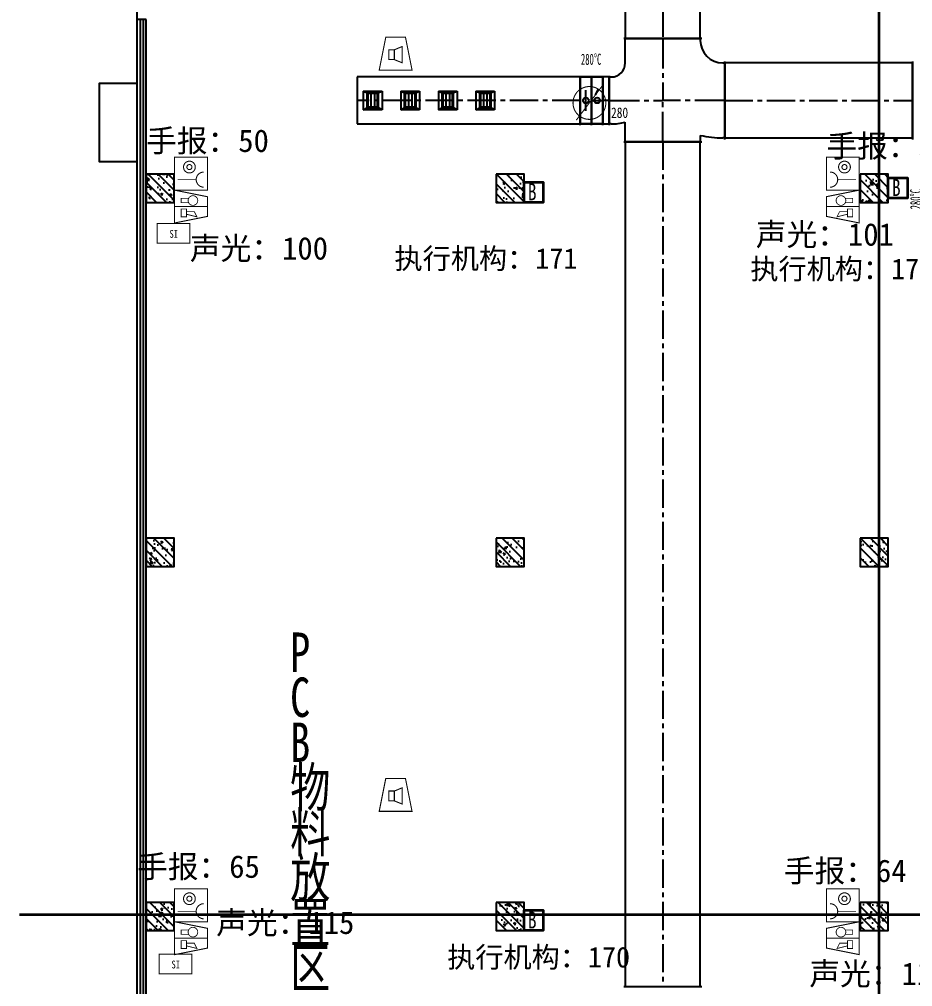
# Model space of a CAD drawing. Header units: millimetres. Extents: x -633009578 to 5705885, y -633235091 to 2571734.
# Drawn here: x 3531344 to 3555143, y 2155765 to 2181535 of the extents above; entities that cross this region are included whole.
import ezdxf

# ---------------------------------------------------------------- set-up
doc = ezdxf.new("R2010")
doc.units = ezdxf.units.MM
doc.header["$LTSCALE"] = 1000
doc.header["$MEASUREMENT"] = 0
doc.linetypes.add('CENTER2', pattern=[1.125, 0.75, -0.125, 0.125, -0.125])
doc.layers.get('0').update_dxf_attribs({"color": 9})
for name, color, linetype in [('000000000000电气', 7, 'Continuous'), ('A-COLUM(柱)', 255, 'Continuous'), ('A-F-AREA(计算)', 5, 'Continuous'), ('A-FLOR(看线)', 8, 'Continuous'), ('A-TEXT(房间)', 243, 'Continuous'), ('A-WINDOW（窗）', 4, 'Continuous'), ('DUCT-排烟中心线', 5, 'CENTER2'), ('DUCT-排烟法兰', 4, 'Continuous'), ('DUCT-排烟管', 2, 'Continuous'), ('DUCT-排烟管端线', 4, 'Continuous'), ('DUCT-排烟阀门', 7, 'Continuous'), ('DUCT-排风风口', 7, 'Continuous'), ('HVAC-water Dim-SF', 241, 'Continuous'), ('设备-消防', 3, 'Continuous')]:
    doc.layers.add(name, color=color, linetype=linetype)
doc.styles.add('_TCH', font='simhei.ttf', dxfattribs={"width": 0.75, "bigfont": 'hztxt.shx'})
doc.styles.add('_THVAC_DIM', font='simhei.ttf', dxfattribs={"width": 0.8, "height": 3.5, "bigfont": 'HZTXT'})
doc.styles.add('IDQSTYLE', font='simhei.ttf', dxfattribs={"width": 0.707, "bigfont": 'hztxt.shx'})
doc.styles.add('SF', font='simhei.ttf', dxfattribs={"width": 0.75, "bigfont": '@@@hztxt.shx'})
doc.styles.get("Standard").update_dxf_attribs({"font": 'simhei.ttf', "bigfont": 'hztxt.shx'})
doc.styles.add('宋体', font='simhei.ttf')

# ---------------------------------------------------------------- blocks, each defined once
blk = doc.blocks.new('HC001213')
at = {"color": 0, "linetype": 'Continuous', "const_width": 0.2}
blk.add_lwpolyline([(-1.875, 3.125), (1.875, 3.125), (3.125, -3.125), (-3.125, -3.125)], close=True, dxfattribs=at)
for points in [[(-1.293653517016746, 0.7382802506738564), (-0.243653517016746, 0.7382802506738564), (-0.243653517016746, -1.136719749326144), (-1.293653517016746, -1.136719749326144), (-1.293653517016746, 0.7382802506738564)], [(-0.243653517016746, 0.7382802506738564), (1.231346482983254, 1.338280250673856), (1.231346482983254, -1.736719749326144), (-0.243653517016746, -1.136719749326144)]]:
    blk.add_lwpolyline(points, dxfattribs=at)
at = {"color": 0, "style": 'IDQSTYLE', "width": 0.7}
blk.add_attdef('PSFHATT', (5.125, -3.125), '', height=2.5, dxfattribs=at)
blk = doc.blocks.new('HC001212')
at = {"color": 0, "linetype": 'Continuous', "const_width": 0.2}
blk.add_lwpolyline([(-1.875, 3.125), (1.875, 3.125), (3.125, -3.125), (-3.125, -3.125)], close=True, dxfattribs=at)
at = {"color": 0, "linetype": 'Continuous'}
for points, const_width in [([(0, 3.125), (0, -3.125)], 0.2), ([(-1.459485991813081, -0.8805239327332393), (-1.95948599181308, 1.119476067266761), (-0.9594859918130805, 0.619476067266761), (-0.9594859918130805, -0.8805239327332393)], 0.16), ([(-1.959485991813081, -1.880523932733239), (-1.95948599181308, -0.8805239327332393), (-0.4594859918130805, -0.8805239327332393), (-0.4594859918130805, -1.880523932733239), (-1.959485991813081, -1.880523932733239)], 0.16), ([(0.7290485194275803, -0.380523932733239), (0.7290485194281489, -1.880523932733239), (1.569048519428149, -1.880523932733239), (1.569048519430491, -0.380523932733239)], 0.16)]:
    blk.add_lwpolyline(points, dxfattribs=dict(at, const_width=const_width))
at = {"color": 0, "linetype": 'Continuous', "const_width": 0.16}
blk.add_lwpolyline([(1.799048519428144, -0.2905239327332435, 0.1989123673796631), (2.068287334970649, 0.3594760672667566, 0.1989123673796631), (1.799048519428145, 1.009476067266757, 0.1989123673796404), (1.149048519428189, 1.278714882809276, 0.1989123673796654), (0.4990485194281443, 1.009476067266757, 0.198912367379653), (0.2298097038856248, 0.3594760672667572, 0.1989123673796529), (0.4990485194281444, -0.2905239327332433, 0.1989123673796571), (1.14904851942816, -0.5597627482757622, 0.1989123673796488)], format="xyb", close=True, dxfattribs=at)
at = {"color": 0, "style": 'IDQSTYLE', "width": 0.7}
blk.add_attdef('PSFHATT', (5.125, -3.125), '', height=2.5, dxfattribs=at)
blk = doc.blocks.new('HC001208')
at = {"color": 0, "linetype": 'Continuous', "const_width": 0.2}
blk.add_lwpolyline([(-3.125, 3.125), (3.125, 3.125), (3.125, -3.125), (-3.125, -3.125)], close=True, dxfattribs=at)
blk.add_lwpolyline([(-2.560875308812533, 2.421549273106315, 0.198912367379651), (-2.13910907372117, 1.40331550819771, 0.1989123673796632), (-1.120875308812534, 0.9815492731063138, 0.1989123673796561), (-0.1026415439039181, 1.403315508197666, 0.1989123673796525), (0.3191246911874668, 2.421549273106313)], format="xyb", dxfattribs=at)
at = {"color": 0, "linetype": 'Continuous', "const_width": 0.128}
blk.add_lwpolyline([(-1.120875308812544, 0.9815492731063138), (-1.120875308812535, -2.518826738720627)], dxfattribs=at)
at = {"color": 0, "linetype": 'Continuous', "const_width": 0.2}
for points in [[(2.383210274305692, -0.3093507400644881, 0.9999999999999997), (0.1432102743056918, -0.3093507400644877, 0.9999999999999999)], [(0.7832102743056915, -0.3093507400644884, 0.9999999999999994), (1.743210274305692, -0.3093507400644881, 0.9999999999999994)]]:
    blk.add_lwpolyline(points, format="xyb", close=True, dxfattribs=at)
at = {"color": 0, "style": 'IDQSTYLE', "width": 0.7}
blk.add_attdef('PSFHATT', (5.125, -3.125), '', height=2.5, dxfattribs=at)
blk = doc.blocks.new('HC001180')
at = {"color": 0, "linetype": 'Continuous', "const_width": 0.2}
blk.add_lwpolyline([(-3.125, 1.875000000000028), (3.125, 1.875000000000028), (3.125, -1.874999999999972), (-3.125, -1.874999999999972)], close=True, dxfattribs=at)
at = {"color": 0, "style": 'IDQSTYLE', "width": 0.7}
for tag, p in [('SI', (-0.7698887372055268, -0.8480397754184743)), ('PSFHATT', (5.125, -1.874999999999972))]:
    blk.add_attdef(tag, p, '', height=1.5, dxfattribs=at)
blk = doc.blocks.new('HC001303')
at = {"color": 0, "linetype": 'Continuous'}
blk.add_line((1.147673841419251, 1.538953517481514), (1.735401947549264, 2.599742189978989), dxfattribs=at)
at = {"color": 0, "linetype": 'Continuous', "const_width": 0.2}
blk.add_lwpolyline([(2.673745217742495e-14, -3.125, 0.1989123673796571), (2.209708691207992, -2.209708691207937, 0.1989123673796571), (3.125000000000028, -4.323120637516818e-16, 0.1989123673796568), (2.209708691207993, 2.209708691207993, 0.1989123673796569), (2.841876514387939e-14, 3.125, 0.1989123673796569), (-2.209708691207936, 2.209708691207994, 0.1989123673796568), (-3.124999999999972, 2.10353517373855e-15, 0.1989123673796572), (-2.209708691207937, -2.209708691207936, 0.1989123673796571)], format="xyb", close=True, dxfattribs=at)
blk.add_lwpolyline([(-2.500110713345594, -3.281016827298258), (2.47847216535268, 3.297393019579605)], dxfattribs=at)
at = {"color": 0, "style": 'IDQSTYLE', "width": 0.7}
for tag, p in [('280', (4.109408226946883, -2.854615367737885)), ('PSFHATT', (5.125000010000028, -3.281016827298258))]:
    blk.add_attdef(tag, p, '', height=2, dxfattribs=at)
blk = doc.blocks.new('$TCHSYS$WIN2D')
for p, q in [((-0.5, 0.5), (0.5, 0.5)), ((0.5, 0.5), (0.4999999999999998, -0.5)), ((0.5, 0.1666666666666666), (-0.5, 0.1666666666666666)), ((0.5, -0.1666666666666667), (-0.5, -0.1666666666666667)), ((-0.4999999999999999, -0.5), (0.5, -0.5))]:
    blk.add_line(p, q)
blk = doc.blocks.new('_FZH')
h = blk.add_hatch()
h.set_pattern_fill('钢筋混凝土', color=256, scale=0.1, style=0)
h.set_pattern_definition([(45, (0, 0), (-0.1767766952966369, 0.1767766952966369), []), (50, (0, 0), (0.7172601826007535, -0.06275213498259512), [0.07500000000000001, -0.8250000000000001]), (355, (0, 0), (-0.138751333613, 0.7521921337000119), [0.06, -0.66]), (100.4514, (0.05977168000000001, -0.00522934), (0.5785093817140216, 0.6894395420609536), [0.06374019, -0.701142112]), (46.1842, (0, 0.2), (1.067241048625645, -0.1655190143290181), [0.1125, -1.2375]), (96.6356, (0.088936745, 0.186206693), (0.9346627055487033, 0.9741178709004418), [0.095610288, -1.051713]), (351.1842, (0, 0.2), (0.9346619451336272, 0.9741186009253247), [0.09000000000000001, -0.9900000000000001]), (21, (0.1, 0.15), (0.5969070521184617, -0.4026188906653388), [0.07500000000000001, -0.8250000000000001]), (326, (0.1, 0.15), (0.2433153319215824, 0.7251500450468529), [0.06, -0.66]), (71.4514, (0.149742233, 0.116448394), (0.84022262858149, 0.3225304967099524), [0.06374019, -0.701142112]), (37.50000000000001, (0, 0), (0.01215985531729062, 0.3328938538313115), [0, -0.652, 0, -0.67, 0, -0.6625000000000001]), (7.499999999999999, (0, 0), (0.2630695374421486, 0.3944117118823603), [0, -0.382, 0, -0.637, 0, -0.2525]), (-32.5, (-0.223, 0), (0.533822436172409, -0.02255487173437976), [0, -0.25, 0, -0.78, 0, -1.035]), (-42.5, (-0.323, 0), (0.5831861693423862, 0.1001049823323177), [0, -0.325, 0, -0.518, 0, -0.735])])
h.paths.add_polyline_path([(-0.5, -0.5), (0.5, -0.5), (0.5, 0.5), (-0.5, 0.5)])
blk.add_lwpolyline([(-0.5, -0.5), (0.5, -0.5), (0.5, 0.5), (-0.5, 0.5)], close=True)
blk = doc.blocks.new('$风口$00000108')
for p, q in [((-250, 135), (-190, 75)), ((-250, -135), (-250, 135)), ((200, 25), (-190, 25)), ((250, 135), (200, 75)), ((250, 135), (250, -135)), ((-250, -135), (-190, -75)), ((250, -135), (-250, -135)), ((200, -25), (-190, -25)), ((200, -75), (250, -135))]:
    blk.add_line(p, q)
at = {"linetype": 'Continuous'}
blk.add_line((250, 135), (-250, 135), dxfattribs=at)
at = {"lineweight": 40}
for p, q in [((-190, 75), (200, 75)), ((-190, -75), (-190, 75)), ((200, 75), (200, -75)), ((-190, -75), (200, -75))]:
    blk.add_line(p, q, dxfattribs=at)
blk = doc.blocks.new('00000594Cent')
at = {"lineweight": -2}
blk.add_line((-218.75, 1.4210854715202e-14), (218.75, 1.4210854715202e-14), dxfattribs=at)
at = {"color": 0, "linetype": 'ByBlock', "lineweight": -2}
blk.add_circle((0, 1.4210854715202e-14), 125, dxfattribs=at)
blk = doc.blocks.new('00000594Body')
at = {"color": 0, "linetype": 'ByBlock', "lineweight": -2}
for p, q in [((-250, -500), (-249.9999999999964, 500)), ((250, 500), (-250, 500)), ((250, -500), (250.0000000000036, 500)), ((-250, -500), (250, -500))]:
    blk.add_line(p, q, dxfattribs=at)
blk = doc.blocks.new('00000578Cent')
at = {"color": 0, "linetype": 'ByBlock', "lineweight": -2}
blk.add_circle((0, 0), 125, dxfattribs=at)
blk = doc.blocks.new('00000578Body')
at = {"color": 0, "linetype": 'ByBlock', "lineweight": -2}
for p, q in [((249.9999999999964, 500.0000000000036), (-250, 500.0000000000036)), ((-249.9999999999964, -499.9999999999964), (-250, 500.0000000000036)), ((249.9999999999891, -499.9999999999964), (250.0000000000036, 500.0000000000036)), ((-250, -499.9999999999964), (249.9999999999964, -499.9999999999964))]:
    blk.add_line(p, q, dxfattribs=at)
at = {"lineweight": -2}
blk.add_line((0, -218.7499999999982), (0, 218.7499999999982), dxfattribs=at)

msp = doc.modelspace()

# ---------------------------------------------------------------- linework, layer by layer
at = {"layer": '000000000000电气', "color": 2, "lineweight": 35}
for p, q in [((3554239.994031985, 2182334.629172626), (3554239.994031985, 2162597.026243659)), ((3554239.994031985, 2162597.026243659), (3554239.994031985, 2112114.629172626)), ((3556999.786630098, 2157673.961400053), (3531343.512855035, 2157673.961400053))]:
    msp.add_line(p, q, dxfattribs=at)
at = {"layer": '000000000000电气', "color": 1, "lineweight": 35}
for points in [[(3554494.99403178, 2177313.496151032), (3555003.216231991, 2177313.496151032), (3555003.216231991, 2176773.837526066), (3554494.99403178, 2176773.837526066)], [(3544794.99403178, 2177199.287797592), (3545303.216231991, 2177199.287797592), (3545303.216231991, 2176659.629172626), (3544794.99403178, 2176659.629172626)], [(3544794.99403178, 2157799.287797592), (3545303.216231991, 2157799.287797592), (3545303.216231991, 2157259.629172626), (3544794.99403178, 2157259.629172626)]]:
    msp.add_lwpolyline(points, close=True, dxfattribs=at)
at = {"layer": 'A-F-AREA(计算)'}
msp.add_lwpolyline([(3534479.994031782, 2196074.629172625), (3668759.994031782, 2196074.629172625), (3668759.994031782, 2059994.629172625), (3534479.994031782, 2059994.629172625)], close=True, dxfattribs=at)
at = {"layer": 'A-FLOR(看线)'}
msp.add_lwpolyline([(3534479.994031789, 2177734.629172852), (3533479.994031789, 2177734.629172852), (3533479.994031789, 2179834.629172697), (3534479.994031782, 2179834.629172697)], dxfattribs=at)
at = {"layer": 'DUCT-排烟中心线', "color": 8}
for p, q in [((3548486.653914632, 2185196.492770896), (3548486.653914632, 2181024.290419018)), ((3548486.653914632, 2181024.090419018), (3548486.653914632, 2180974.090419018)), ((3548486.653914632, 2180974.090419018), (3548486.653914632, 2179374.090419018)), ((3546286.846575218, 2179374.090419018), (3540345.761770634, 2179374.090419018)), ((3547061.453914632, 2179374.090419018), (3546887.446575217, 2179374.090419018)), ((3547061.653914632, 2179374.090419018), (3547111.653914632, 2179374.090419018)), ((3547111.653914632, 2179374.090419018), (3548486.653914632, 2179374.090419018)), ((3550086.653914632, 2179374.090419018), (3548486.653914632, 2179374.090419018)), ((3548486.653914632, 2178324.090419018), (3548486.653914632, 2179374.090419018)), ((3550136.653914632, 2179374.090419018), (3550086.653914632, 2179374.090419018)), ((3550136.853914632, 2179374.090419018), (3555143.298120033, 2179374.090419018)), ((3548486.653914632, 2178274.090419018), (3548486.653914632, 2178324.090419018)), ((3548486.653914632, 2178273.890419018), (3548486.653914632, 2155764.975439647))]:
    msp.add_line(p, q, dxfattribs=at)
at = {"layer": 'DUCT-排烟法兰', "color": 8}
for p, q in [((3549526.653914632, 2181024.190419018), (3547446.653914632, 2181024.190419018)), ((3550136.753914632, 2178334.090419018), (3550136.753914632, 2180414.090419018)), ((3555143.398120033, 2180414.090419018), (3555143.398120033, 2178334.090419018)), ((3546286.946575217, 2178719.090419018), (3546286.946575217, 2180029.090419018)), ((3546587.146575218, 2178719.090419018), (3546587.146575218, 2180029.090419018)), ((3546887.346575218, 2178719.090419018), (3546887.346575218, 2180029.090419018)), ((3547061.553914631, 2180029.090419018), (3547061.553914631, 2178719.090419018)), ((3547446.653914632, 2178273.990419018), (3549526.653914632, 2178273.990419018)), ((3547446.653914632, 2155764.875439648), (3549526.653914632, 2155764.875439648))]:
    msp.add_line(p, q, dxfattribs=at)
at = {"layer": 'DUCT-排烟管', "color": 8}
for p, q in [((3547486.653914632, 2185196.492770896), (3547486.653914632, 2181024.290419018)), ((3549486.653914632, 2181024.290419018), (3549486.653914632, 2185196.492770896)), ((3547486.653914632, 2180374.090419018), (3547486.653914632, 2181024.090419018)), ((3549486.653914632, 2181024.090419018), (3549486.653914632, 2180974.090419018)), ((3550086.653914632, 2180374.090419018), (3550136.653914632, 2180374.090419018)), ((3555143.298120033, 2180374.090419018), (3550136.853914632, 2180374.090419018)), ((3546286.846575218, 2179999.090419018), (3540345.761770634, 2179999.090419018)), ((3540345.761770634, 2179999.090419018), (3540345.761770634, 2178749.090419018)), ((3546287.046575217, 2179999.090419018), (3546587.046575217, 2179999.090419018)), ((3546587.246575217, 2179999.090419018), (3546887.246575217, 2179999.090419018)), ((3547061.453914632, 2179999.090419018), (3546887.446575217, 2179999.090419018)), ((3547061.653914632, 2179999.090419018), (3547111.653914632, 2179999.090419018)), ((3540345.761770634, 2178749.090419018), (3546286.846575218, 2178749.090419018)), ((3546587.046575217, 2178749.090419018), (3546287.046575217, 2178749.090419018)), ((3546887.246575217, 2178749.090419018), (3546587.246575217, 2178749.090419018)), ((3546887.446575217, 2178749.090419018), (3547061.453914632, 2178749.090419018)), ((3547111.653914632, 2178749.090419018), (3547061.653914632, 2178749.090419018)), ((3547486.653914632, 2178324.090419018), (3547486.653914632, 2178792.951588933)), ((3547486.653914632, 2178274.090419018), (3547486.653914632, 2178324.090419018)), ((3549486.653914632, 2178444.268290883), (3549486.653914632, 2178324.090419018)), ((3549486.653914632, 2178324.090419018), (3549486.653914632, 2178274.090419018)), ((3550136.653914632, 2178374.090419018), (3550086.653914632, 2178374.090419018)), ((3550136.853914632, 2178374.090419018), (3555143.298120033, 2178374.090419018)), ((3547486.653914632, 2178273.890419018), (3547486.653914632, 2155764.975439647)), ((3549486.653914632, 2155764.975439647), (3549486.653914632, 2178273.890419018))]:
    msp.add_line(p, q, dxfattribs=at)
for centre, radius, start, end in [((3550086.653914632, 2180974.090419018), 599.9999999997672, 180, 270), ((3547111.653914632, 2180374.090419018), 375, 270, 0), ((3547111.653914632, 2180374.090419016), 1624.999999998174, 270, 283.3423637971021), ((3550086.653914633, 2180974.090419032), 2600.000000013737, 256.6576362029632, 269.9999999999795)]:
    msp.add_arc(centre, radius, start, end, dxfattribs=at)
at = {"layer": 'DUCT-排烟管端线', "color": 8}
for p, q in [((3547486.653914632, 2181024.290419018), (3549486.653914632, 2181024.290419018)), ((3547486.653914632, 2181024.090419018), (3549486.653914632, 2181024.090419018)), ((3550136.653914632, 2180374.090419018), (3550136.653914632, 2178374.090419018)), ((3550136.853914632, 2180374.090419018), (3550136.853914632, 2178374.090419018)), ((3555143.298120033, 2178374.090419018), (3555143.298120033, 2180374.090419018)), ((3546286.846575218, 2178749.090419018), (3546286.846575218, 2179999.090419018)), ((3546287.046575217, 2179999.090419018), (3546287.046575217, 2178749.090419018)), ((3546587.046575217, 2179999.090419018), (3546587.046575217, 2178749.090419018)), ((3546587.246575217, 2179999.090419018), (3546587.246575217, 2178749.090419018)), ((3546887.246575217, 2179999.090419018), (3546887.246575217, 2178749.090419018)), ((3546887.446575217, 2179999.090419018), (3546887.446575217, 2178749.090419018)), ((3547061.453914632, 2178749.090419018), (3547061.453914632, 2179999.090419018)), ((3547061.653914632, 2178749.090419018), (3547061.653914632, 2179999.090419018)), ((3547486.653914632, 2178274.090419018), (3549486.653914632, 2178274.090419018)), ((3549486.653914632, 2178273.890419018), (3547486.653914632, 2178273.890419018)), ((3547486.653914632, 2155764.975439647), (3549486.653914632, 2155764.975439647))]:
    msp.add_line(p, q, dxfattribs=at)

# ---------------------------------------------------------------- block references
at = {"layer": 'A-COLUM(柱)', "xscale": 750, "yscale": 750, "zscale": 750, "rotation": 270}
for p in [(3535094.99403178, 2177034.629172626), (3544419.99403178, 2177034.629172626), (3554119.99403178, 2177034.629172626), (3535094.99403178, 2167334.629172626), (3544419.99403178, 2167334.629172626), (3554119.99403178, 2167334.629172626), (3535094.99403178, 2157634.629172626), (3544419.99403178, 2157634.629172626), (3554119.99403178, 2157634.629172626)]:
    msp.add_blockref('_FZH', p, dxfattribs=at)
at = {"layer": 'A-WINDOW（窗）', "extrusion": (0, 0, -1), "xscale": 52000, "yscale": 240, "zscale": 52000, "rotation": 90.00000000000001}
msp.add_blockref('$TCHSYS$WIN2D', (-3534599.99403178, 2155534.629172669), dxfattribs=at)
at = {"layer": 'DUCT-排烟阀门', "color": 8, "xscale": 0.6}
for name, p, yscale in [('00000578Body', (3546437.046575217, 2179374.090419018, 3000), 1.25), ('00000594Body', (3546737.246575217, 2179374.090419018, 3000), 1.25), ('00000578Cent', (3546437.046575217, 2179374.090419018, 3000), 0.6), ('00000594Cent', (3546737.246575217, 2179374.090419018, 3000), 0.6)]:
    msp.add_blockref(name, p, dxfattribs=dict(at, yscale=yscale))
at = {"layer": 'DUCT-排风风口', "color": 8, "yscale": 1.851851851851852, "rotation": 90}
for p in [(3540756.376702013, 2179374.090419018, 2600), (3541756.376702013, 2179374.090419018, 2600), (3542756.376702013, 2179374.090419018, 2600), (3543756.376702013, 2179374.090419018, 2600)]:
    msp.add_blockref('$风口$00000108', p, dxfattribs=at)
at = {"layer": '设备-消防', "xscale": 140, "yscale": 140, "zscale": 140}
for p in [(3541368.494031751, 2180621.340421015), (3541368.494031751, 2160873.204544518)]:
    msp.add_blockref('HC001213', p, dxfattribs=at)
at = {"layer": '设备-消防'}
ref = msp.add_blockref('HC001303', (3546531.457337578, 2179307.189690329), dxfattribs=dict(at, xscale=140, yscale=140, zscale=140))
ref.add_attrib('280', '280', (3547106.774489351, 2178907.543538846), dxfattribs={"layer": '0', "color": 0, "height": 280, "width": 0.8})
at = {"layer": '设备-消防', "yscale": 140, "zscale": 140}
for name, p, xscale, rotation in [('HC001208', (3535917.951421872, 2177422.193681583), -140, 270), ('HC001208', (3553283.895743428, 2177422.193681583), 140, 90), ('HC001212', (3535917.951421872, 2176547.193681583), -140, 270), ('HC001212', (3553283.895743428, 2176547.193681583), 140, 90), ('HC001208', (3535917.951421872, 2157930.751203394), -140, 270), ('HC001208', (3553283.895743428, 2157930.751203394), 140, 90), ('HC001212', (3535917.951421872, 2157055.751203394), -140, 270), ('HC001212', (3553283.895743428, 2157055.751203394), 140, 90)]:
    msp.add_blockref(name, p, dxfattribs=dict(at, xscale=xscale, rotation=rotation))
at = {"layer": '设备-消防'}
ref = msp.add_blockref('HC001180', (3535450.846326533, 2175832.889941758), dxfattribs=dict(at, xscale=140, yscale=140, zscale=140))
ref.add_attrib('SI', 'SI', (3535343.061903325, 2175714.164373199), dxfattribs={"layer": '0', "color": 0, "height": 210, "width": 0.8})
ref = msp.add_blockref('HC001180', (3535504.338411971, 2156368.993652786), dxfattribs=dict(at, xscale=140, yscale=140, zscale=140))
ref.add_attrib('SI', 'SI', (3535396.553988763, 2156250.268084228), dxfattribs={"layer": '0', "color": 0, "height": 210, "width": 0.8})

# ---------------------------------------------------------------- texts
at = {"layer": '000000000000电气', "color": 2, "lineweight": 35, "style": '宋体'}
for s, p in [('手报：50', (3534719.99403178, 2178001.092368758)), ('手报：51', (3552846.395743428, 2177859.693681583)), ('手报：65', (3534479.994031782, 2158663.783014652)), ('手报：64', (3551710.712500806, 2158552.260708478))]:
    msp.add_text(s, height=600, dxfattribs=at).set_placement(p)
at = {"layer": '000000000000电气', "color": 5, "lineweight": 35, "style": '宋体'}
for s, p in [('声光：101', (3550964.685361332, 2175504.987688958)), ('声光：100', (3535887.922182658, 2175134.604778499)), ('声光：115', (3536589.316868743, 2157168.865713074)), ('声光：114', (3552391.435868078, 2155809.095814353))]:
    msp.add_text(s, height=600, dxfattribs=at).set_placement(p)
at = {"layer": '000000000000电气', "color": 20, "lineweight": 35, "true_color": 0xff5500, "style": '宋体'}
for s, p in [('执行机构：171', (3541337.789728987, 2174888.572450212)), ('执行机构：172,173', (3550818.51530165, 2174611.961626818)), ('执行机构：170', (3542741.328433971, 2156275.664846974))]:
    msp.add_text(s, height=550, dxfattribs=at).set_placement(p)
at = {"layer": 'A-TEXT(房间)', "style": '_TCH', "width": 0.75}
for s, p in [('P', (3538556.363140235, 2164150.179272025)), ('C', (3538556.363140235, 2162950.179272025)), ('B', (3538556.363140235, 2161750.179272025)), ('物', (3538556.363140235, 2160550.179272025)), ('料', (3538556.363140235, 2159350.179272025)), ('放', (3538556.363140235, 2158150.179272025)), ('置', (3538556.363140235, 2156950.179272025)), ('区', (3538556.363140235, 2155750.179272025))]:
    msp.add_text(s, height=1050, dxfattribs=at).set_placement(p)
at = {"layer": 'DUCT-排烟阀门', "color": 8, "style": '_THVAC_DIM', "width": 0.5647058823529412}
msp.add_text('280%%dC', height=297.5, dxfattribs=at).set_placement((3546305.64665794, 2180322.900300777, 3000))
msp.add_text('280%%dC', height=297.5, rotation=90, dxfattribs=at).set_placement((3555373.906122262, 2176472.706078687, 3000))
at = {"layer": 'HVAC-water Dim-SF', "color": 1, "linetype": 'Continuous', "style": 'SF', "width": 0.75}
for p in [(3544893.005304486, 2176714.137685996, 5600), (3554593.005304486, 2176828.346039436, 5600), (3544893.005304486, 2157314.137685996, 5600)]:
    msp.add_text('B', height=450, dxfattribs=at).set_placement(p)

doc.saveas('drawing.dxf')
